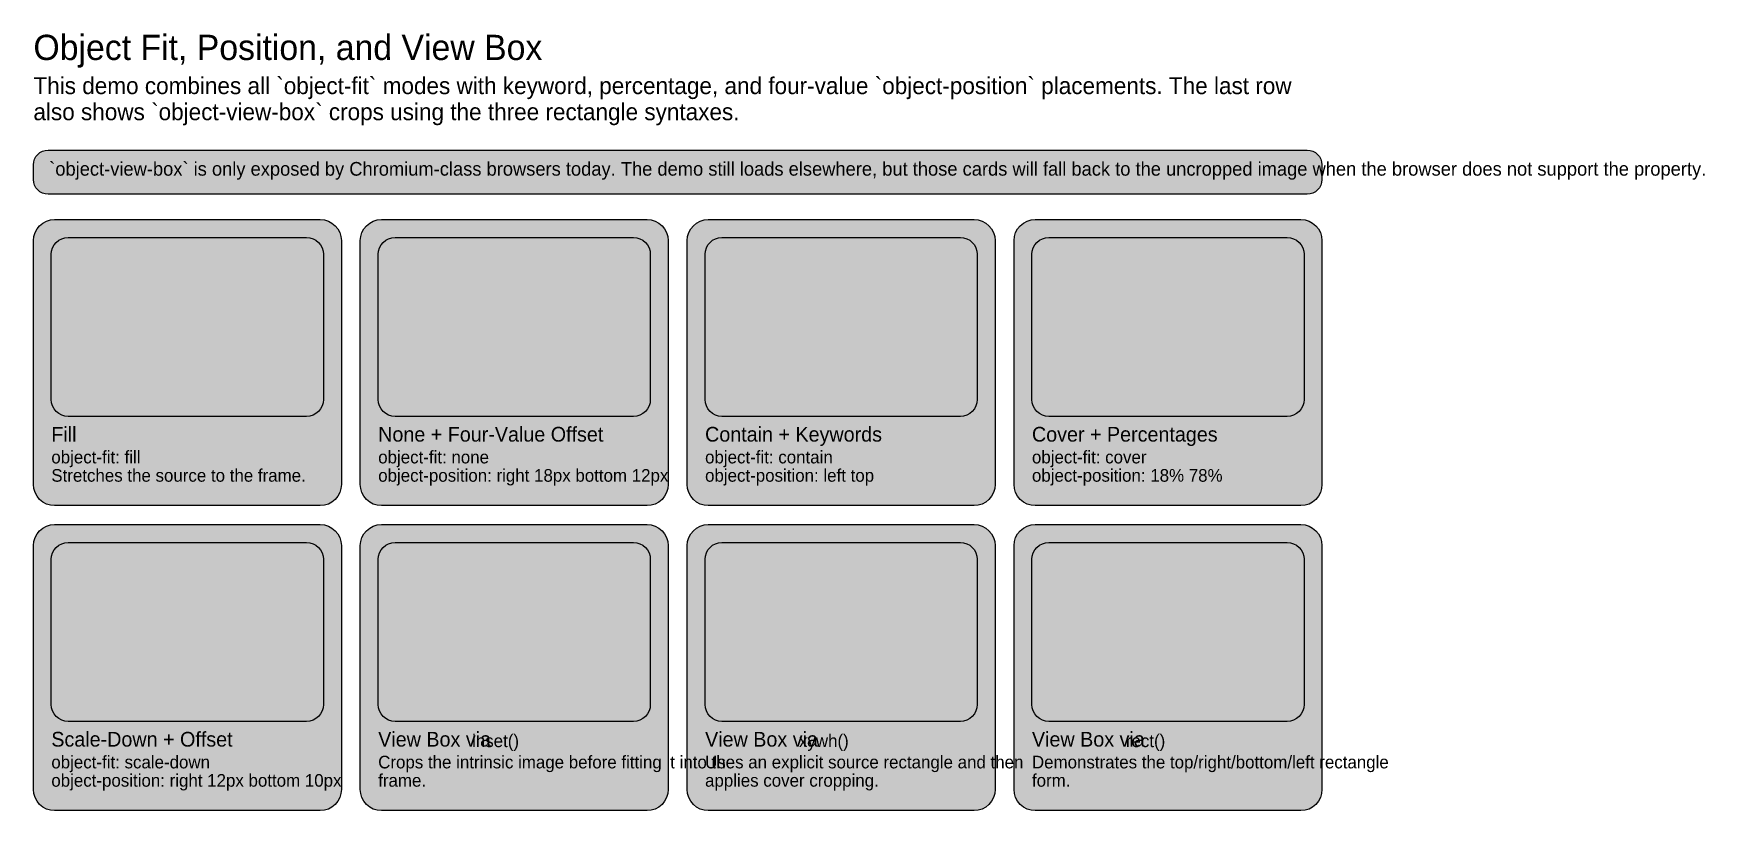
# Model space of a CAD drawing. Extents: x 28 to 1615, y 29 to 767.
import ezdxf

# ---------------------------------------------------------------- set-up
doc = ezdxf.new("R2010")
doc.units = 0

msp = doc.modelspace()

# ---------------------------------------------------------------- hatches: boundary and pattern name
at = {"true_color": 0xffffff}
for points in [[(42, 656.4), (1238, 656.4), (1238, 656.4), (1240.7, 656.1), (1243.4, 655.3), (1245.8, 654), (1247.9, 652.3), (1249.6, 650.2), (1250.9, 647.8), (1251.7, 645.1), (1252, 642.4), (1252, 628.4), (1252, 628.4), (1251.7, 625.7), (1250.9, 623), (1249.6, 620.6), (1247.9, 618.5), (1245.8, 616.8), (1243.4, 615.5), (1240.7, 614.7), (1238, 614.4), (42, 614.4), (42, 614.4), (39.3, 614.7), (36.6, 615.5), (34.2, 616.8), (32.1, 618.5), (30.4, 620.6), (29.1, 623), (28.3, 625.7), (28, 628.4), (28, 642.4), (28, 642.4), (28.3, 645.1), (29.1, 647.8), (30.4, 650.2), (32.1, 652.3), (34.2, 654), (36.6, 655.3), (39.3, 656.1), (42, 656.4)], [(48, 590.4), (300.5, 590.4), (300.5, 590.4), (304.4, 590), (308.2, 588.9), (311.6, 587), (314.6, 584.5), (317.1, 581.5), (319, 578.1), (320.1, 574.3), (320.5, 570.4), (320.5, 338.6), (320.5, 338.6), (320.1, 334.7), (319, 330.9), (317.1, 327.5), (314.6, 324.5), (311.6, 322), (308.2, 320.1), (304.4, 319), (300.5, 318.6), (48, 318.6), (48, 318.6), (44.1, 319), (40.3, 320.1), (36.9, 322), (33.9, 324.5), (31.4, 327.5), (29.5, 330.9), (28.4, 334.7), (28, 338.6), (28, 570.4), (28, 570.4), (28.4, 574.3), (29.5, 578.1), (31.4, 581.5), (33.9, 584.5), (36.9, 587), (40.3, 588.9), (44.1, 590), (48, 590.4)], [(358.5, 590.4), (611, 590.4), (611, 590.4), (614.9, 590), (618.7, 588.9), (622.1, 587), (625.1, 584.5), (627.6, 581.5), (629.5, 578.1), (630.6, 574.3), (631, 570.4), (631, 338.6), (631, 338.6), (630.6, 334.7), (629.5, 330.9), (627.6, 327.5), (625.1, 324.5), (622.1, 322), (618.7, 320.1), (614.9, 319), (611, 318.6), (358.5, 318.6), (358.5, 318.6), (354.6, 319), (350.8, 320.1), (347.4, 322), (344.4, 324.5), (341.9, 327.5), (340, 330.9), (338.9, 334.7), (338.5, 338.6), (338.5, 570.4), (338.5, 570.4), (338.9, 574.3), (340, 578.1), (341.9, 581.5), (344.4, 584.5), (347.4, 587), (350.8, 588.9), (354.6, 590), (358.5, 590.4)], [(669, 590.4), (921.5, 590.4), (921.5, 590.4), (925.4, 590), (929.2, 588.9), (932.6, 587), (935.6, 584.5), (938.1, 581.5), (940, 578.1), (941.1, 574.3), (941.5, 570.4), (941.5, 338.6), (941.5, 338.6), (941.1, 334.7), (940, 330.9), (938.1, 327.5), (935.6, 324.5), (932.6, 322), (929.2, 320.1), (925.4, 319), (921.5, 318.6), (669, 318.6), (669, 318.6), (665.1, 319), (661.3, 320.1), (657.9, 322), (654.9, 324.5), (652.4, 327.5), (650.5, 330.9), (649.4, 334.7), (649, 338.6), (649, 570.4), (649, 570.4), (649.4, 574.3), (650.5, 578.1), (652.4, 581.5), (654.9, 584.5), (657.9, 587), (661.3, 588.9), (665.1, 590), (669, 590.4)], [(979.5, 590.4), (1232, 590.4), (1232, 590.4), (1235.9, 590), (1239.7, 588.9), (1243.1, 587), (1246.1, 584.5), (1248.6, 581.5), (1250.5, 578.1), (1251.6, 574.3), (1252, 570.4), (1252, 338.6), (1252, 338.6), (1251.6, 334.7), (1250.5, 330.9), (1248.6, 327.5), (1246.1, 324.5), (1243.1, 322), (1239.7, 320.1), (1235.9, 319), (1232, 318.6), (979.5, 318.6), (979.5, 318.6), (975.6, 319), (971.8, 320.1), (968.4, 322), (965.4, 324.5), (962.9, 327.5), (961, 330.9), (959.9, 334.7), (959.5, 338.6), (959.5, 570.4), (959.5, 570.4), (959.9, 574.3), (961, 578.1), (962.9, 581.5), (965.4, 584.5), (968.4, 587), (971.8, 588.9), (975.6, 590), (979.5, 590.4)], [(48, 300.6), (300.5, 300.6), (300.5, 300.6), (304.4, 300.2), (308.2, 299.1), (311.6, 297.2), (314.6, 294.7), (317.1, 291.7), (319, 288.3), (320.1, 284.5), (320.5, 280.6), (320.5, 48.8), (320.5, 48.8), (320.1, 44.9), (319, 41.1), (317.1, 37.7), (314.6, 34.7), (311.6, 32.2), (308.2, 30.3), (304.4, 29.2), (300.5, 28.8), (48, 28.8), (48, 28.8), (44.1, 29.2), (40.3, 30.3), (36.9, 32.2), (33.9, 34.7), (31.4, 37.7), (29.5, 41.1), (28.4, 44.9), (28, 48.8), (28, 280.6), (28, 280.6), (28.4, 284.5), (29.5, 288.3), (31.4, 291.7), (33.9, 294.7), (36.9, 297.2), (40.3, 299.1), (44.1, 300.2), (48, 300.6)], [(358.5, 300.6), (611, 300.6), (611, 300.6), (614.9, 300.2), (618.7, 299.1), (622.1, 297.2), (625.1, 294.7), (627.6, 291.7), (629.5, 288.3), (630.6, 284.5), (631, 280.6), (631, 48.8), (631, 48.8), (630.6, 44.9), (629.5, 41.1), (627.6, 37.7), (625.1, 34.7), (622.1, 32.2), (618.7, 30.3), (614.9, 29.2), (611, 28.8), (358.5, 28.8), (358.5, 28.8), (354.6, 29.2), (350.8, 30.3), (347.4, 32.2), (344.4, 34.7), (341.9, 37.7), (340, 41.1), (338.9, 44.9), (338.5, 48.8), (338.5, 280.6), (338.5, 280.6), (338.9, 284.5), (340, 288.3), (341.9, 291.7), (344.4, 294.7), (347.4, 297.2), (350.8, 299.1), (354.6, 300.2), (358.5, 300.6)], [(669, 300.6), (921.5, 300.6), (921.5, 300.6), (925.4, 300.2), (929.2, 299.1), (932.6, 297.2), (935.6, 294.7), (938.1, 291.7), (940, 288.3), (941.1, 284.5), (941.5, 280.6), (941.5, 48.8), (941.5, 48.8), (941.1, 44.9), (940, 41.1), (938.1, 37.7), (935.6, 34.7), (932.6, 32.2), (929.2, 30.3), (925.4, 29.2), (921.5, 28.8), (669, 28.8), (669, 28.8), (665.1, 29.2), (661.3, 30.3), (657.9, 32.2), (654.9, 34.7), (652.4, 37.7), (650.5, 41.1), (649.4, 44.9), (649, 48.8), (649, 280.6), (649, 280.6), (649.4, 284.5), (650.5, 288.3), (652.4, 291.7), (654.9, 294.7), (657.9, 297.2), (661.3, 299.1), (665.1, 300.2), (669, 300.6)], [(979.5, 300.6), (1232, 300.6), (1232, 300.6), (1235.9, 300.2), (1239.7, 299.1), (1243.1, 297.2), (1246.1, 294.7), (1248.6, 291.7), (1250.5, 288.3), (1251.6, 284.5), (1252, 280.6), (1252, 48.8), (1252, 48.8), (1251.6, 44.9), (1250.5, 41.1), (1248.6, 37.7), (1246.1, 34.7), (1243.1, 32.2), (1239.7, 30.3), (1235.9, 29.2), (1232, 28.8), (979.5, 28.8), (979.5, 28.8), (975.6, 29.2), (971.8, 30.3), (968.4, 32.2), (965.4, 34.7), (962.9, 37.7), (961, 41.1), (959.9, 44.9), (959.5, 48.8), (959.5, 280.6), (959.5, 280.6), (959.9, 284.5), (961, 288.3), (962.9, 291.7), (965.4, 294.7), (968.4, 297.2), (971.8, 299.1), (975.6, 300.2), (979.5, 300.6)]]:
    msp.add_hatch(color=256, dxfattribs=at).paths.add_polyline_path(points, flags=0)
at = {"true_color": 0x0e7490}
for points in [[(61, 573.4), (287.5, 573.4), (287.5, 573.4), (290.6, 573.1), (293.6, 572.2), (296.4, 570.7), (298.8, 568.7), (300.8, 566.3), (302.3, 563.5), (303.2, 560.5), (303.5, 557.4), (303.5, 419.4), (303.5, 419.4), (303.2, 416.3), (302.3, 413.3), (300.8, 410.5), (298.8, 408.1), (296.4, 406.1), (293.6, 404.6), (290.6, 403.7), (287.5, 403.4), (61, 403.4), (61, 403.4), (57.9, 403.7), (54.9, 404.6), (52.1, 406.1), (49.7, 408.1), (47.7, 410.5), (46.2, 413.3), (45.3, 416.3), (45, 419.4), (45, 557.4), (45, 557.4), (45.3, 560.5), (46.2, 563.5), (47.7, 566.3), (49.7, 568.7), (52.1, 570.7), (54.9, 572.2), (57.9, 573.1), (61, 573.4)], [(371.5, 573.4), (598, 573.4), (598, 573.4), (601.1, 573.1), (604.1, 572.2), (606.9, 570.7), (609.3, 568.7), (611.3, 566.3), (612.8, 563.5), (613.7, 560.5), (614, 557.4), (614, 419.4), (614, 419.4), (613.7, 416.3), (612.8, 413.3), (611.3, 410.5), (609.3, 408.1), (606.9, 406.1), (604.1, 404.6), (601.1, 403.7), (598, 403.4), (371.5, 403.4), (371.5, 403.4), (368.4, 403.7), (365.4, 404.6), (362.6, 406.1), (360.2, 408.1), (358.2, 410.5), (356.7, 413.3), (355.8, 416.3), (355.5, 419.4), (355.5, 557.4), (355.5, 557.4), (355.8, 560.5), (356.7, 563.5), (358.2, 566.3), (360.2, 568.7), (362.6, 570.7), (365.4, 572.2), (368.4, 573.1), (371.5, 573.4)], [(682, 573.4), (908.5, 573.4), (908.5, 573.4), (911.6, 573.1), (914.6, 572.2), (917.4, 570.7), (919.8, 568.7), (921.8, 566.3), (923.3, 563.5), (924.2, 560.5), (924.5, 557.4), (924.5, 419.4), (924.5, 419.4), (924.2, 416.3), (923.3, 413.3), (921.8, 410.5), (919.8, 408.1), (917.4, 406.1), (914.6, 404.6), (911.6, 403.7), (908.5, 403.4), (682, 403.4), (682, 403.4), (678.9, 403.7), (675.9, 404.6), (673.1, 406.1), (670.7, 408.1), (668.7, 410.5), (667.2, 413.3), (666.3, 416.3), (666, 419.4), (666, 557.4), (666, 557.4), (666.3, 560.5), (667.2, 563.5), (668.7, 566.3), (670.7, 568.7), (673.1, 570.7), (675.9, 572.2), (678.9, 573.1), (682, 573.4)], [(992.5, 573.4), (1219, 573.4), (1219, 573.4), (1222.1, 573.1), (1225.1, 572.2), (1227.9, 570.7), (1230.3, 568.7), (1232.3, 566.3), (1233.8, 563.5), (1234.7, 560.5), (1235, 557.4), (1235, 419.4), (1235, 419.4), (1234.7, 416.3), (1233.8, 413.3), (1232.3, 410.5), (1230.3, 408.1), (1227.9, 406.1), (1225.1, 404.6), (1222.1, 403.7), (1219, 403.4), (992.5, 403.4), (992.5, 403.4), (989.4, 403.7), (986.4, 404.6), (983.6, 406.1), (981.2, 408.1), (979.2, 410.5), (977.7, 413.3), (976.8, 416.3), (976.5, 419.4), (976.5, 557.4), (976.5, 557.4), (976.8, 560.5), (977.7, 563.5), (979.2, 566.3), (981.2, 568.7), (983.6, 570.7), (986.4, 572.2), (989.4, 573.1), (992.5, 573.4)], [(61, 283.6), (287.5, 283.6), (287.5, 283.6), (290.6, 283.3), (293.6, 282.4), (296.4, 280.9), (298.8, 278.9), (300.8, 276.5), (302.3, 273.7), (303.2, 270.7), (303.5, 267.6), (303.5, 129.6), (303.5, 129.6), (303.2, 126.5), (302.3, 123.5), (300.8, 120.7), (298.8, 118.3), (296.4, 116.3), (293.6, 114.8), (290.6, 113.9), (287.5, 113.6), (61, 113.6), (61, 113.6), (57.9, 113.9), (54.9, 114.8), (52.1, 116.3), (49.7, 118.3), (47.7, 120.7), (46.2, 123.5), (45.3, 126.5), (45, 129.6), (45, 267.6), (45, 267.6), (45.3, 270.7), (46.2, 273.7), (47.7, 276.5), (49.7, 278.9), (52.1, 280.9), (54.9, 282.4), (57.9, 283.3), (61, 283.6)], [(371.5, 283.6), (598, 283.6), (598, 283.6), (601.1, 283.3), (604.1, 282.4), (606.9, 280.9), (609.3, 278.9), (611.3, 276.5), (612.8, 273.7), (613.7, 270.7), (614, 267.6), (614, 129.6), (614, 129.6), (613.7, 126.5), (612.8, 123.5), (611.3, 120.7), (609.3, 118.3), (606.9, 116.3), (604.1, 114.8), (601.1, 113.9), (598, 113.6), (371.5, 113.6), (371.5, 113.6), (368.4, 113.9), (365.4, 114.8), (362.6, 116.3), (360.2, 118.3), (358.2, 120.7), (356.7, 123.5), (355.8, 126.5), (355.5, 129.6), (355.5, 267.6), (355.5, 267.6), (355.8, 270.7), (356.7, 273.7), (358.2, 276.5), (360.2, 278.9), (362.6, 280.9), (365.4, 282.4), (368.4, 283.3), (371.5, 283.6)], [(682, 283.6), (908.5, 283.6), (908.5, 283.6), (911.6, 283.3), (914.6, 282.4), (917.4, 280.9), (919.8, 278.9), (921.8, 276.5), (923.3, 273.7), (924.2, 270.7), (924.5, 267.6), (924.5, 129.6), (924.5, 129.6), (924.2, 126.5), (923.3, 123.5), (921.8, 120.7), (919.8, 118.3), (917.4, 116.3), (914.6, 114.8), (911.6, 113.9), (908.5, 113.6), (682, 113.6), (682, 113.6), (678.9, 113.9), (675.9, 114.8), (673.1, 116.3), (670.7, 118.3), (668.7, 120.7), (667.2, 123.5), (666.3, 126.5), (666, 129.6), (666, 267.6), (666, 267.6), (666.3, 270.7), (667.2, 273.7), (668.7, 276.5), (670.7, 278.9), (673.1, 280.9), (675.9, 282.4), (678.9, 283.3), (682, 283.6)], [(992.5, 283.6), (1219, 283.6), (1219, 283.6), (1222.1, 283.3), (1225.1, 282.4), (1227.9, 280.9), (1230.3, 278.9), (1232.3, 276.5), (1233.8, 273.7), (1234.7, 270.7), (1235, 267.6), (1235, 129.6), (1235, 129.6), (1234.7, 126.5), (1233.8, 123.5), (1232.3, 120.7), (1230.3, 118.3), (1227.9, 116.3), (1225.1, 114.8), (1222.1, 113.9), (1219, 113.6), (992.5, 113.6), (992.5, 113.6), (989.4, 113.9), (986.4, 114.8), (983.6, 116.3), (981.2, 118.3), (979.2, 120.7), (977.7, 123.5), (976.8, 126.5), (976.5, 129.6), (976.5, 267.6), (976.5, 267.6), (976.8, 270.7), (977.7, 273.7), (979.2, 276.5), (981.2, 278.9), (983.6, 280.9), (986.4, 282.4), (989.4, 283.3), (992.5, 283.6)]]:
    msp.add_hatch(color=256, dxfattribs=at).paths.add_polyline_path(points, flags=0)

# ---------------------------------------------------------------- linework, layer by layer
at = {"true_color": 0x122033}
for points in [[(42, 656.4), (1238, 656.4), (1238, 656.4), (1240.7, 656.1), (1243.4, 655.3), (1245.8, 654), (1247.9, 652.3), (1249.6, 650.2), (1250.9, 647.8), (1251.7, 645.1), (1252, 642.4), (1252, 628.4), (1252, 628.4), (1251.7, 625.7), (1250.9, 623), (1249.6, 620.6), (1247.9, 618.5), (1245.8, 616.8), (1243.4, 615.5), (1240.7, 614.7), (1238, 614.4), (42, 614.4), (42, 614.4), (39.3, 614.7), (36.6, 615.5), (34.2, 616.8), (32.1, 618.5), (30.4, 620.6), (29.1, 623), (28.3, 625.7), (28, 628.4), (28, 642.4), (28, 642.4), (28.3, 645.1), (29.1, 647.8), (30.4, 650.2), (32.1, 652.3), (34.2, 654), (36.6, 655.3), (39.3, 656.1), (42, 656.4)], [(48, 590.4), (300.5, 590.4), (300.5, 590.4), (304.4, 590), (308.2, 588.9), (311.6, 587), (314.6, 584.5), (317.1, 581.5), (319, 578.1), (320.1, 574.3), (320.5, 570.4), (320.5, 338.6), (320.5, 338.6), (320.1, 334.7), (319, 330.9), (317.1, 327.5), (314.6, 324.5), (311.6, 322), (308.2, 320.1), (304.4, 319), (300.5, 318.6), (48, 318.6), (48, 318.6), (44.1, 319), (40.3, 320.1), (36.9, 322), (33.9, 324.5), (31.4, 327.5), (29.5, 330.9), (28.4, 334.7), (28, 338.6), (28, 570.4), (28, 570.4), (28.4, 574.3), (29.5, 578.1), (31.4, 581.5), (33.9, 584.5), (36.9, 587), (40.3, 588.9), (44.1, 590), (48, 590.4)], [(358.5, 590.4), (611, 590.4), (611, 590.4), (614.9, 590), (618.7, 588.9), (622.1, 587), (625.1, 584.5), (627.6, 581.5), (629.5, 578.1), (630.6, 574.3), (631, 570.4), (631, 338.6), (631, 338.6), (630.6, 334.7), (629.5, 330.9), (627.6, 327.5), (625.1, 324.5), (622.1, 322), (618.7, 320.1), (614.9, 319), (611, 318.6), (358.5, 318.6), (358.5, 318.6), (354.6, 319), (350.8, 320.1), (347.4, 322), (344.4, 324.5), (341.9, 327.5), (340, 330.9), (338.9, 334.7), (338.5, 338.6), (338.5, 570.4), (338.5, 570.4), (338.9, 574.3), (340, 578.1), (341.9, 581.5), (344.4, 584.5), (347.4, 587), (350.8, 588.9), (354.6, 590), (358.5, 590.4)], [(669, 590.4), (921.5, 590.4), (921.5, 590.4), (925.4, 590), (929.2, 588.9), (932.6, 587), (935.6, 584.5), (938.1, 581.5), (940, 578.1), (941.1, 574.3), (941.5, 570.4), (941.5, 338.6), (941.5, 338.6), (941.1, 334.7), (940, 330.9), (938.1, 327.5), (935.6, 324.5), (932.6, 322), (929.2, 320.1), (925.4, 319), (921.5, 318.6), (669, 318.6), (669, 318.6), (665.1, 319), (661.3, 320.1), (657.9, 322), (654.9, 324.5), (652.4, 327.5), (650.5, 330.9), (649.4, 334.7), (649, 338.6), (649, 570.4), (649, 570.4), (649.4, 574.3), (650.5, 578.1), (652.4, 581.5), (654.9, 584.5), (657.9, 587), (661.3, 588.9), (665.1, 590), (669, 590.4)], [(979.5, 590.4), (1232, 590.4), (1232, 590.4), (1235.9, 590), (1239.7, 588.9), (1243.1, 587), (1246.1, 584.5), (1248.6, 581.5), (1250.5, 578.1), (1251.6, 574.3), (1252, 570.4), (1252, 338.6), (1252, 338.6), (1251.6, 334.7), (1250.5, 330.9), (1248.6, 327.5), (1246.1, 324.5), (1243.1, 322), (1239.7, 320.1), (1235.9, 319), (1232, 318.6), (979.5, 318.6), (979.5, 318.6), (975.6, 319), (971.8, 320.1), (968.4, 322), (965.4, 324.5), (962.9, 327.5), (961, 330.9), (959.9, 334.7), (959.5, 338.6), (959.5, 570.4), (959.5, 570.4), (959.9, 574.3), (961, 578.1), (962.9, 581.5), (965.4, 584.5), (968.4, 587), (971.8, 588.9), (975.6, 590), (979.5, 590.4)], [(61, 573.4), (287.5, 573.4), (287.5, 573.4), (290.6, 573.1), (293.6, 572.2), (296.4, 570.7), (298.8, 568.7), (300.8, 566.3), (302.3, 563.5), (303.2, 560.5), (303.5, 557.4), (303.5, 419.4), (303.5, 419.4), (303.2, 416.3), (302.3, 413.3), (300.8, 410.5), (298.8, 408.1), (296.4, 406.1), (293.6, 404.6), (290.6, 403.7), (287.5, 403.4), (61, 403.4), (61, 403.4), (57.9, 403.7), (54.9, 404.6), (52.1, 406.1), (49.7, 408.1), (47.7, 410.5), (46.2, 413.3), (45.3, 416.3), (45, 419.4), (45, 557.4), (45, 557.4), (45.3, 560.5), (46.2, 563.5), (47.7, 566.3), (49.7, 568.7), (52.1, 570.7), (54.9, 572.2), (57.9, 573.1), (61, 573.4)], [(371.5, 573.4), (598, 573.4), (598, 573.4), (601.1, 573.1), (604.1, 572.2), (606.9, 570.7), (609.3, 568.7), (611.3, 566.3), (612.8, 563.5), (613.7, 560.5), (614, 557.4), (614, 419.4), (614, 419.4), (613.7, 416.3), (612.8, 413.3), (611.3, 410.5), (609.3, 408.1), (606.9, 406.1), (604.1, 404.6), (601.1, 403.7), (598, 403.4), (371.5, 403.4), (371.5, 403.4), (368.4, 403.7), (365.4, 404.6), (362.6, 406.1), (360.2, 408.1), (358.2, 410.5), (356.7, 413.3), (355.8, 416.3), (355.5, 419.4), (355.5, 557.4), (355.5, 557.4), (355.8, 560.5), (356.7, 563.5), (358.2, 566.3), (360.2, 568.7), (362.6, 570.7), (365.4, 572.2), (368.4, 573.1), (371.5, 573.4)], [(682, 573.4), (908.5, 573.4), (908.5, 573.4), (911.6, 573.1), (914.6, 572.2), (917.4, 570.7), (919.8, 568.7), (921.8, 566.3), (923.3, 563.5), (924.2, 560.5), (924.5, 557.4), (924.5, 419.4), (924.5, 419.4), (924.2, 416.3), (923.3, 413.3), (921.8, 410.5), (919.8, 408.1), (917.4, 406.1), (914.6, 404.6), (911.6, 403.7), (908.5, 403.4), (682, 403.4), (682, 403.4), (678.9, 403.7), (675.9, 404.6), (673.1, 406.1), (670.7, 408.1), (668.7, 410.5), (667.2, 413.3), (666.3, 416.3), (666, 419.4), (666, 557.4), (666, 557.4), (666.3, 560.5), (667.2, 563.5), (668.7, 566.3), (670.7, 568.7), (673.1, 570.7), (675.9, 572.2), (678.9, 573.1), (682, 573.4)], [(992.5, 573.4), (1219, 573.4), (1219, 573.4), (1222.1, 573.1), (1225.1, 572.2), (1227.9, 570.7), (1230.3, 568.7), (1232.3, 566.3), (1233.8, 563.5), (1234.7, 560.5), (1235, 557.4), (1235, 419.4), (1235, 419.4), (1234.7, 416.3), (1233.8, 413.3), (1232.3, 410.5), (1230.3, 408.1), (1227.9, 406.1), (1225.1, 404.6), (1222.1, 403.7), (1219, 403.4), (992.5, 403.4), (992.5, 403.4), (989.4, 403.7), (986.4, 404.6), (983.6, 406.1), (981.2, 408.1), (979.2, 410.5), (977.7, 413.3), (976.8, 416.3), (976.5, 419.4), (976.5, 557.4), (976.5, 557.4), (976.8, 560.5), (977.7, 563.5), (979.2, 566.3), (981.2, 568.7), (983.6, 570.7), (986.4, 572.2), (989.4, 573.1), (992.5, 573.4)], [(48, 300.6), (300.5, 300.6), (300.5, 300.6), (304.4, 300.2), (308.2, 299.1), (311.6, 297.2), (314.6, 294.7), (317.1, 291.7), (319, 288.3), (320.1, 284.5), (320.5, 280.6), (320.5, 48.8), (320.5, 48.8), (320.1, 44.9), (319, 41.1), (317.1, 37.7), (314.6, 34.7), (311.6, 32.2), (308.2, 30.3), (304.4, 29.2), (300.5, 28.8), (48, 28.8), (48, 28.8), (44.1, 29.2), (40.3, 30.3), (36.9, 32.2), (33.9, 34.7), (31.4, 37.7), (29.5, 41.1), (28.4, 44.9), (28, 48.8), (28, 280.6), (28, 280.6), (28.4, 284.5), (29.5, 288.3), (31.4, 291.7), (33.9, 294.7), (36.9, 297.2), (40.3, 299.1), (44.1, 300.2), (48, 300.6)], [(358.5, 300.6), (611, 300.6), (611, 300.6), (614.9, 300.2), (618.7, 299.1), (622.1, 297.2), (625.1, 294.7), (627.6, 291.7), (629.5, 288.3), (630.6, 284.5), (631, 280.6), (631, 48.8), (631, 48.8), (630.6, 44.9), (629.5, 41.1), (627.6, 37.7), (625.1, 34.7), (622.1, 32.2), (618.7, 30.3), (614.9, 29.2), (611, 28.8), (358.5, 28.8), (358.5, 28.8), (354.6, 29.2), (350.8, 30.3), (347.4, 32.2), (344.4, 34.7), (341.9, 37.7), (340, 41.1), (338.9, 44.9), (338.5, 48.8), (338.5, 280.6), (338.5, 280.6), (338.9, 284.5), (340, 288.3), (341.9, 291.7), (344.4, 294.7), (347.4, 297.2), (350.8, 299.1), (354.6, 300.2), (358.5, 300.6)], [(669, 300.6), (921.5, 300.6), (921.5, 300.6), (925.4, 300.2), (929.2, 299.1), (932.6, 297.2), (935.6, 294.7), (938.1, 291.7), (940, 288.3), (941.1, 284.5), (941.5, 280.6), (941.5, 48.8), (941.5, 48.8), (941.1, 44.9), (940, 41.1), (938.1, 37.7), (935.6, 34.7), (932.6, 32.2), (929.2, 30.3), (925.4, 29.2), (921.5, 28.8), (669, 28.8), (669, 28.8), (665.1, 29.2), (661.3, 30.3), (657.9, 32.2), (654.9, 34.7), (652.4, 37.7), (650.5, 41.1), (649.4, 44.9), (649, 48.8), (649, 280.6), (649, 280.6), (649.4, 284.5), (650.5, 288.3), (652.4, 291.7), (654.9, 294.7), (657.9, 297.2), (661.3, 299.1), (665.1, 300.2), (669, 300.6)], [(979.5, 300.6), (1232, 300.6), (1232, 300.6), (1235.9, 300.2), (1239.7, 299.1), (1243.1, 297.2), (1246.1, 294.7), (1248.6, 291.7), (1250.5, 288.3), (1251.6, 284.5), (1252, 280.6), (1252, 48.8), (1252, 48.8), (1251.6, 44.9), (1250.5, 41.1), (1248.6, 37.7), (1246.1, 34.7), (1243.1, 32.2), (1239.7, 30.3), (1235.9, 29.2), (1232, 28.8), (979.5, 28.8), (979.5, 28.8), (975.6, 29.2), (971.8, 30.3), (968.4, 32.2), (965.4, 34.7), (962.9, 37.7), (961, 41.1), (959.9, 44.9), (959.5, 48.8), (959.5, 280.6), (959.5, 280.6), (959.9, 284.5), (961, 288.3), (962.9, 291.7), (965.4, 294.7), (968.4, 297.2), (971.8, 299.1), (975.6, 300.2), (979.5, 300.6)], [(61, 283.6), (287.5, 283.6), (287.5, 283.6), (290.6, 283.3), (293.6, 282.4), (296.4, 280.9), (298.8, 278.9), (300.8, 276.5), (302.3, 273.7), (303.2, 270.7), (303.5, 267.6), (303.5, 129.6), (303.5, 129.6), (303.2, 126.5), (302.3, 123.5), (300.8, 120.7), (298.8, 118.3), (296.4, 116.3), (293.6, 114.8), (290.6, 113.9), (287.5, 113.6), (61, 113.6), (61, 113.6), (57.9, 113.9), (54.9, 114.8), (52.1, 116.3), (49.7, 118.3), (47.7, 120.7), (46.2, 123.5), (45.3, 126.5), (45, 129.6), (45, 267.6), (45, 267.6), (45.3, 270.7), (46.2, 273.7), (47.7, 276.5), (49.7, 278.9), (52.1, 280.9), (54.9, 282.4), (57.9, 283.3), (61, 283.6)], [(371.5, 283.6), (598, 283.6), (598, 283.6), (601.1, 283.3), (604.1, 282.4), (606.9, 280.9), (609.3, 278.9), (611.3, 276.5), (612.8, 273.7), (613.7, 270.7), (614, 267.6), (614, 129.6), (614, 129.6), (613.7, 126.5), (612.8, 123.5), (611.3, 120.7), (609.3, 118.3), (606.9, 116.3), (604.1, 114.8), (601.1, 113.9), (598, 113.6), (371.5, 113.6), (371.5, 113.6), (368.4, 113.9), (365.4, 114.8), (362.6, 116.3), (360.2, 118.3), (358.2, 120.7), (356.7, 123.5), (355.8, 126.5), (355.5, 129.6), (355.5, 267.6), (355.5, 267.6), (355.8, 270.7), (356.7, 273.7), (358.2, 276.5), (360.2, 278.9), (362.6, 280.9), (365.4, 282.4), (368.4, 283.3), (371.5, 283.6)], [(682, 283.6), (908.5, 283.6), (908.5, 283.6), (911.6, 283.3), (914.6, 282.4), (917.4, 280.9), (919.8, 278.9), (921.8, 276.5), (923.3, 273.7), (924.2, 270.7), (924.5, 267.6), (924.5, 129.6), (924.5, 129.6), (924.2, 126.5), (923.3, 123.5), (921.8, 120.7), (919.8, 118.3), (917.4, 116.3), (914.6, 114.8), (911.6, 113.9), (908.5, 113.6), (682, 113.6), (682, 113.6), (678.9, 113.9), (675.9, 114.8), (673.1, 116.3), (670.7, 118.3), (668.7, 120.7), (667.2, 123.5), (666.3, 126.5), (666, 129.6), (666, 267.6), (666, 267.6), (666.3, 270.7), (667.2, 273.7), (668.7, 276.5), (670.7, 278.9), (673.1, 280.9), (675.9, 282.4), (678.9, 283.3), (682, 283.6)], [(992.5, 283.6), (1219, 283.6), (1219, 283.6), (1222.1, 283.3), (1225.1, 282.4), (1227.9, 280.9), (1230.3, 278.9), (1232.3, 276.5), (1233.8, 273.7), (1234.7, 270.7), (1235, 267.6), (1235, 129.6), (1235, 129.6), (1234.7, 126.5), (1233.8, 123.5), (1232.3, 120.7), (1230.3, 118.3), (1227.9, 116.3), (1225.1, 114.8), (1222.1, 113.9), (1219, 113.6), (992.5, 113.6), (992.5, 113.6), (989.4, 113.9), (986.4, 114.8), (983.6, 116.3), (981.2, 118.3), (979.2, 120.7), (977.7, 123.5), (976.8, 126.5), (976.5, 129.6), (976.5, 267.6), (976.5, 267.6), (976.8, 270.7), (977.7, 273.7), (979.2, 276.5), (981.2, 278.9), (983.6, 280.9), (986.4, 282.4), (989.4, 283.3), (992.5, 283.6)]]:
    msp.add_lwpolyline(points, close=True, dxfattribs=at)

# ---------------------------------------------------------------- texts
for s, height, p in [('Object Fit, Position, and View Box', 24, (28, 742)), ('Fill', 14, (45, 379.4)), ('None + Four-Value Offset', 14, (355.5, 379.4)), ('Contain + Keywords', 14, (666, 379.4)), ('Cover + Percentages', 14, (976.5, 379.4)), ('Scale-Down + Offset', 14, (45, 89.6)), ('View Box via ', 14, (355.5, 89.6)), ('View Box via ', 14, (666, 89.6)), ('View Box via ', 14, (976.5, 89.6))]:
    msp.add_text(s, height=height, dxfattribs=at).set_placement(p)
at = {"true_color": 0x496078}
for s, p in [('This demo combines all `object-fit` modes with keyword, percentage, and four-value `object-position` placements. The last row', (28, 709.6)), ('also shows `object-view-box` crops using the three rectangle syntaxes.', (28, 684.8))]:
    msp.add_text(s, height=16, dxfattribs=at).set_placement(p)
at = {"true_color": 0x34506b}
msp.add_text('`object-view-box` is only exposed by Chromium-class browsers today. The demo still loads elsewhere, but those cards will fall back to the uncropped image when the browser does not support the property.', height=13, dxfattribs=at).set_placement((43, 632.1))
at = {"true_color": 0x0f3d62}
for s, p in [('object-fit: fill', (45, 358.7)), ('object-fit: none', (355.5, 358.7)), ('object-fit: contain', (666, 358.7)), ('object-fit: cover', (976.5, 358.7)), ('object-position: right 18px bottom 12px', (355.5, 341.3)), ('object-position: left top', (666, 341.3)), ('object-position: 18% 78%', (976.5, 341.3)), ('inset()', (444.7, 89.1)), ('xywh()', (755.2, 89.1)), ('rect()', (1065.7, 89.1)), ('object-fit: scale-down', (45, 68.9)), ('object-position: right 12px bottom 10px', (45, 51.5))]:
    msp.add_text(s, height=12, dxfattribs=at).set_placement(p)
at = {"true_color": 0x617991}
for s, p in [('Stretches the source to the frame.', (45, 341.3)), ('Crops the intrinsic image before fitting it into the', (355.5, 68.9)), ('Uses an explicit source rectangle and then', (666, 68.9)), ('Demonstrates the top/right/bottom/left rectangle', (976.5, 68.9)), ('frame.', (355.5, 51.5)), ('applies cover cropping.', (666, 51.5)), ('form.', (976.5, 51.5))]:
    msp.add_text(s, height=12, dxfattribs=at).set_placement(p)

doc.saveas('drawing.dxf')
